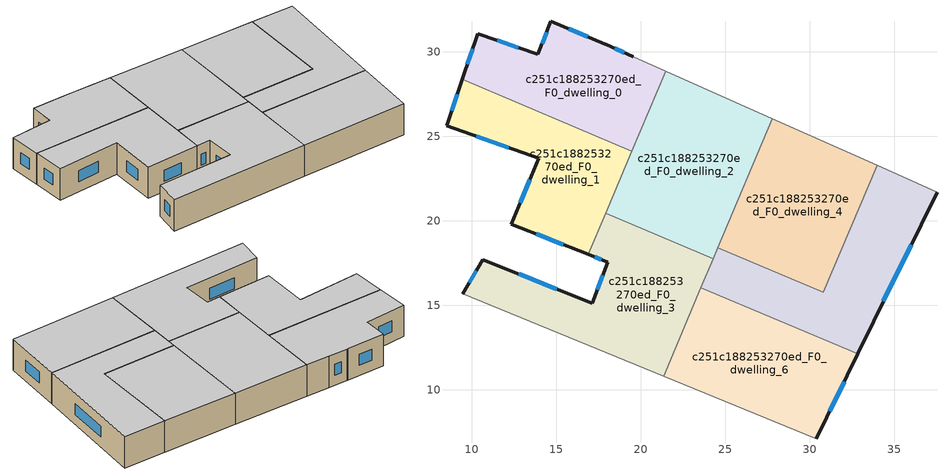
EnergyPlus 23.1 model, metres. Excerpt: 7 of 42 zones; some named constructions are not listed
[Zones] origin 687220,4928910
c251c188253270ed_F0_dwelling_0
 floor ground (EU_floor_Construction): 19.55,29.72 21.48,28.86 19.48,24.14 9.44,28.38 10.36,31.08 13.91,29.86 14.68,31.82 17.89,30.46 17.92,30.45 z0
 wall outside (EU_wall_Construction): 19.55,29.72 17.92,30.45 17.89,30.46 14.68,31.82 13.91,29.86 10.36,31.08 9.44,28.38 z0:3
 wall adiabatic (EU_wall_Construction): 21.48,28.86 19.55,29.72 z0:3
 wall to c251c188253270ed_F0_dwelling_2 (EU_wall_Construction): 19.48,24.14 21.48,28.86 z0:3
 wall to c251c188253270ed_F0_dwelling_1 (EU_wall_Construction): 9.44,28.38 19.48,24.14 z0:3
 window (EU_Window_Construction): 14.43,31.18 14.16,30.49 / 16.85,30.9 15.73,31.37 / 19.02,29.95 18.45,30.21 / 10.06,30.2 9.74,29.26 / 12.76,30.25 11.52,30.68 z0.98:2.02
 ceiling to c251c188253270ed_F1_dwelling_0 (EU_floor_Construction): 19.48,24.14 21.48,28.86 19.55,29.72 17.92,30.45 17.89,30.46 14.68,31.82 13.91,29.86 10.36,31.08 9.44,28.38 z3
c251c188253270ed_F0_dwelling_1
 floor ground (EU_floor_Construction): 19.48,24.14 16.89,18.02 12.32,19.82 13.95,23.7 8.5,25.63 9.44,28.38 z0
 wall outside (EU_wall_Construction): 9.44,28.38 8.5,25.63 13.95,23.7 12.32,19.82 16.89,18.02 z0:3
 wall to c251c188253270ed_F0_dwelling_3 (EU_wall_Construction): 16.89,18.02 17.93,20.46 z0:3
 wall to c251c188253270ed_F0_dwelling_2 (EU_wall_Construction): 17.93,20.46 19.48,24.14 z0:3
 window (EU_Window_Construction): 13.81,19.23 15.41,18.6 / 13.42,22.43 12.85,21.08 / 10.28,25 12.18,24.32 / 9.14,27.48 8.81,26.52 z0.98:2.02
 ceiling to c251c188253270ed_F1_dwelling_1 (EU_floor_Construction): 16.89,18.02 19.48,24.14 9.44,28.38 8.5,25.63 13.95,23.7 12.32,19.82 z3
c251c188253270ed_F0_dwelling_2
 floor ground (EU_floor_Construction): 27.79,26.05 24.29,17.77 17.93,20.46 21.48,28.86 z0
 wall adiabatic (EU_wall_Construction): 27.79,26.05 21.48,28.86 z0:3
 wall to c251c188253270ed_F0_dwelling_3 (EU_wall_Construction): 17.93,20.46 24.29,17.77 z0:3
 wall to c251c188253270ed_F0_dwelling_4 (EU_wall_Construction): 24.56,18.42 27.79,26.05 z0:3
 wall to c251c188253270ed_F0_dwelling_5 (EU_wall_Construction): 24.29,17.77 24.56,18.42 z0:3
 ceiling to c251c188253270ed_F1_dwelling_2 (EU_floor_Construction): 24.29,17.77 27.79,26.05 21.48,28.86 17.93,20.46 z3
c251c188253270ed_F0_dwelling_3
 floor ground (EU_floor_Construction): 24.29,17.77 21.35,10.82 9.47,15.7 10.66,17.71 17.14,15.13 18.04,17.57 16.89,18.02 17.93,20.46 z0
 wall outside (EU_wall_Construction): 16.89,18.02 18.04,17.57 17.14,15.13 10.66,17.71 9.47,15.7 z0:3
 wall adiabatic (EU_wall_Construction): 9.47,15.7 21.35,10.82 z0:3
 wall to c251c188253270ed_F0_dwelling_6 (EU_wall_Construction): 21.35,10.82 23.56,16.05 z0:3
 wall to c251c188253270ed_F0_dwelling_5 (EU_wall_Construction): 23.56,16.04 24.29,17.77 z0:3
 window (EU_Window_Construction): 17.27,17.87 17.67,17.71 / 10.28,17.05 9.86,16.35 / 15.04,15.97 12.77,16.87 / 17.75,16.77 17.44,15.92 z0.98:2.02
 ceiling to c251c188253270ed_F1_dwelling_3 (EU_floor_Construction): 21.35,10.82 24.29,17.77 17.93,20.46 16.89,18.02 18.04,17.57 17.14,15.13 10.66,17.71 9.47,15.7 z3
c251c188253270ed_F0_dwelling_4
 floor ground (EU_floor_Construction): 33.99,23.29 30.81,15.78 24.56,18.42 27.79,26.05 z0
 wall adiabatic (EU_wall_Construction): 33.99,23.29 27.79,26.05 z0:3
 wall to c251c188253270ed_F0_dwelling_5 (EU_wall_Construction): 24.56,18.42 30.81,15.78 33.99,23.29 z0:3
 ceiling to c251c188253270ed_F1_dwelling_4 (EU_floor_Construction): 30.81,15.78 33.99,23.29 27.79,26.05 24.56,18.42 z3
c251c188253270ed_F0_dwelling_5
 floor ground (EU_floor_Construction): 37.53,21.71 32.83,12.12 23.56,16.04 24.56,18.42 30.81,15.78 33.99,23.29 z0
 wall outside (EU_wall_Construction): 32.83,12.12 37.53,21.71 z0:3
 wall adiabatic (EU_wall_Construction): 37.53,21.71 33.99,23.29 z0:3
 wall to c251c188253270ed_F0_dwelling_6 (EU_wall_Construction): 23.56,16.04 32.83,12.12 z0:3
 window (EU_Window_Construction): 34.36,15.24 36,18.59 z0.98:2.02
 ceiling to c251c188253270ed_F1_dwelling_5 (EU_floor_Construction): 32.83,12.12 37.53,21.71 33.99,23.29 30.81,15.78 24.56,18.42 23.56,16.04 z3
c251c188253270ed_F0_dwelling_6
 floor ground (EU_floor_Construction): 32.83,12.12 30.37,7.11 21.35,10.82 23.56,16.04 z0
 wall outside (EU_wall_Construction): 30.37,7.11 32.83,12.12 z0:3
 wall adiabatic (EU_wall_Construction): 21.35,10.82 30.37,7.11 z0:3
 window (EU_Window_Construction): 31.17,8.74 32.03,10.49 z0.98:2.02
 ceiling to c251c188253270ed_F1_dwelling_6 (EU_floor_Construction): 30.37,7.11 32.83,12.12 23.56,16.04 21.35,10.82 z3
[SCHEDULE:FILE] Column Number=1; Rows to Skip at Top=0; Number of Hours of Data=8760; Column Separator=Comma; Interpolate to Timestep=No; Minutes per Item=60; Adjust Schedule for Daylight Savings=Yes
Name | File
EU_Step8_GainSchedule_c251c188253270ed_F3_dwelling_1_f000 | ../../schedules/c251c188253270ed/c251c188253270ed_F3_dwelling_1_f000_gain.csv
EU_Step8_GainSchedule_c251c188253270ed_F3_dwelling_2_f000 | ../../schedules/c251c188253270ed/c251c188253270ed_F3_dwelling_2_f000_gain.csv
EU_Step8_GainSchedule_c251c188253270ed_F3_dwelling_3_f000 | ../../schedules/c251c188253270ed/c251c188253270ed_F3_dwelling_3_f000_gain.csv
EU_Step8_GainSchedule_c251c188253270ed_F3_dwelling_4_f000 | ../../schedules/c251c188253270ed/c251c188253270ed_F3_dwelling_4_f000_gain.csv
EU_Step8_GainSchedule_c251c188253270ed_F3_dwelling_5_f000 | ../../schedules/c251c188253270ed/c251c188253270ed_F3_dwelling_5_f000_gain.csv
EU_Step8_GainSchedule_c251c188253270ed_F3_dwelling_6_f000 | ../../schedules/c251c188253270ed/c251c188253270ed_F3_dwelling_6_f000_gain.csv
EU_Step8_GainSchedule_c251c188253270ed_F4_dwelling_0_f000 | ../../schedules/c251c188253270ed/c251c188253270ed_F4_dwelling_0_f000_gain.csv
EU_Step8_GainSchedule_c251c188253270ed_F4_dwelling_1_f000 | ../../schedules/c251c188253270ed/c251c188253270ed_F4_dwelling_1_f000_gain.csv
EU_Step8_GainSchedule_c251c188253270ed_F4_dwelling_2_f000 | ../../schedules/c251c188253270ed/c251c188253270ed_F4_dwelling_2_f000_gain.csv
EU_Step8_GainSchedule_c251c188253270ed_F4_dwelling_3_f000 | ../../schedules/c251c188253270ed/c251c188253270ed_F4_dwelling_3_f000_gain.csv
EU_Step8_GainSchedule_c251c188253270ed_F4_dwelling_4_f000 | ../../schedules/c251c188253270ed/c251c188253270ed_F4_dwelling_4_f000_gain.csv
EU_Step8_GainSchedule_c251c188253270ed_F4_dwelling_5_f000 | ../../schedules/c251c188253270ed/c251c188253270ed_F4_dwelling_5_f000_gain.csv
EU_Step8_GainSchedule_c251c188253270ed_F4_dwelling_6_f000 | ../../schedules/c251c188253270ed/c251c188253270ed_F4_dwelling_6_f000_gain.csv
